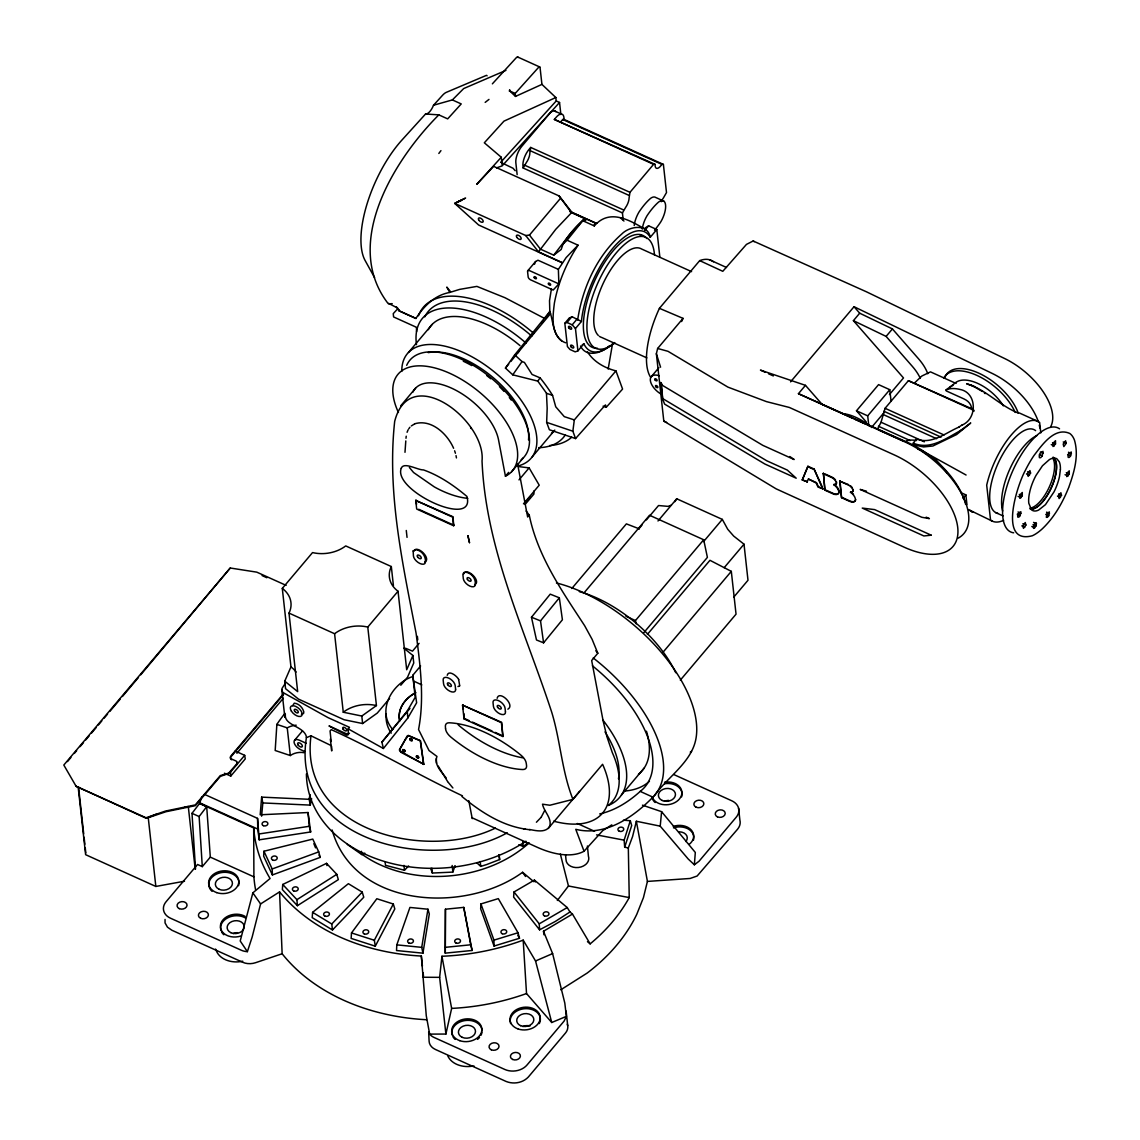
<?xml version="1.0" encoding="UTF-8"?>
<svg xmlns="http://www.w3.org/2000/svg" width="1140" height="1140" viewBox="0 0 1140 1140"><rect width="100%" height="100%" fill="white"/><g stroke="black" fill="none" stroke-linecap="round" stroke-linejoin="round"><path stroke-width="1.5" d="M533.919 490.984L533.919 494.033L525.17 504.393M261.644 797.131L262.827 802.945L310.322 805.111L309.125 799.297L261.644 797.131L260.191 814.786L308.042 812.535L310.664 831.958L259.222 839.824L257.555 818.377L204.431 794.338M445.27 953.14L445.441 909.207L463.752 907.383L472.103 950.461L445.27 953.14L445.441 909.207M465.605 198.004L454.689 203.39L525.697 235.51L529.459 235.082L540.46 249.147L553.712 255.146L561.165 249.489L563.06 244.017L567.107 240.241L578.051 245.186L566.138 257.583L558.372 269.368L558.871 283.903L553.157 290.059L530.755 279.913A2.85 1.482 40.2 0 1 528.162 276.963L527.564 271.534A2.864 1.482 40.2 0 1 529.73 270.721L558.871 283.903M877.415 429.281L881.063 422.242L885.082 408.305L908.395 380.689L973.247 409.388L973.988 411.212M587.471 351.833C593.698 361.865 604.713 368.049 615.942 370.87L622.582 389.068L606.295 407.222L605.454 404.914L575.558 438.572L549.366 429.737L546.659 422.384L547.172 408.305L546.473 393.3L545.419 391.69L537.795 381.116L512.758 374.832L505.447 368.106L514.525 355.124L549.908 311.419C553.427 321.95 553.028 338.466 565.639 342.798M261.602 816.183L262.827 802.945M396.805 944.861L396.521 950.532L422.926 953.168L429.31 913.995L427.942 909.221L409.93 907.44L396.805 944.861L421.729 947.354L422.926 953.168M263.939 851.238L263.668 856.169L272.389 874.936L320.226 857.38L318.73 851.879L312.773 839.083L263.939 851.238L272.189 868.965L272.389 874.936M480.938 903.935L480.667 908.865L494.048 946.058L519.498 938.263L518.002 932.762L498.308 898.619L480.938 903.935L493.962 940.144L494.048 946.058M284.986 713.341A186.903 140.191 -6.3 0 0 276.863 724.399L275.182 750.505L290.329 755.549A14.364 10.773 -6.3 0 1 303.953 752.671M642.461 805.154L661.599 811.68L660.217 826.158L688.232 859.033L694.36 864.79L699.062 861.213L736.212 817.223A16.003 11.998 -6.3 0 0 731.738 800.765L673.854 774.573M351.505 932.933L351.134 938.419L375.288 946.172L394.81 908.951L393.314 904.02L376.827 898.733L351.505 932.933L374.333 940.258L375.288 946.172M404.985 452.309L405.797 440.938M282.734 884.469L282.364 889.571L297.383 905.687L338.338 879.638L336.785 874.337L326.539 863.351L282.734 884.469L296.913 899.674L297.383 905.687M569.986 911.986L567.221 907.554L534.404 880.094L513.997 891.979L513.627 897.08L539.576 929.827L555.322 921.448L569.986 911.986L572.465 914.066L590.149 943.877A195.496 146.633 -6.3 0 0 629.237 897.579L628.325 847.904L632.572 836.56L636.362 821.256L660.217 826.158M312.602 912.328L312.203 917.629L332.481 929.984L363.774 897.237L362.221 892.121L348.384 883.7L312.602 912.328L331.754 923.998L332.481 929.984M569.259 318.43L571.909 316.678L581.428 321.452A65.422 26.819 -65.7 0 1 611.724 249.589A65.422 26.819 -65.7 0 1 650.256 237.277L656.811 229.525L648.617 225.82L644.912 228.086M405.982 438.273L406.239 436.193M1025.886 525.07L1025.245 522.548L1022.837 525.811L1023.478 528.347L1025.886 525.07L1022.894 523.716M1030.574 473.1L1029.933 470.564L1027.539 473.841L1028.18 476.363L1030.574 473.1L1027.596 471.746M1061.525 495.287L1060.884 492.751L1058.49 496.028L1059.131 498.551L1061.525 495.287L1058.547 493.934M1066.228 443.303L1065.586 440.781L1063.193 444.059L1063.834 446.581L1066.228 443.303L1063.235 441.95M694.36 864.79L695.315 852.464L661.599 811.68M201.88 796.718L199.585 803.444L206.696 806.664L210.316 857.123L202.293 866.628L197.548 864.49L166.07 901.754A16.003 11.998 -6.3 0 0 170.544 918.227L241.295 950.233A14.25 10.688 -6.3 0 0 247.38 951.644L252.168 937.023L260.59 903.935L279.557 891.893C313.899 933.674 368.548 953.254 421.33 956.047L426.274 1015.797L429.666 1034.108L445.897 1034.051L439.627 977.351L441.95 956.26C469.666 955.149 497.168 949.777 523.189 940.13L535.543 960.977L551.746 1022.509L566.38 1016.367L564.813 1003.129L552.615 953.596L543.495 931.252L572.465 914.066M507.272 832.756C434.482 873.796 289.731 842.802 306.404 737.651L310.992 735.799C298.367 831.16 426.531 861.669 495.387 828.096M399.314 749.921L400.867 752.272L423.767 764.256L420.461 740.644L408.234 735.371L404.586 740.943M575.558 438.572L572.864 431.205L574.318 419.919L615.942 370.87M577.652 319.941C582.483 287.793 596.947 255.787 621.671 234.113C629.423 226.09 647.677 223.24 650.256 237.277M612.679 342.912L608.161 369.061M536.399 822.239L541.101 817.366M962.018 425.106C977.664 418.665 977.023 392.573 960.108 389.467A37.036 19.223 40.2 0 0 946.072 389.909L946.172 390.878L964.013 398.943A17.143 12.854 -6.3 0 1 971.323 406.78L972.106 409.645M421.729 947.354L427.942 909.221M549.423 826.97C552.757 818.677 543.98 811.865 542.497 804.185L549.865 805.239L572.95 799.382C561.778 771.41 560.51 740.843 551.703 712.172C524.728 629.693 485.683 549.138 482.035 460.916C486.082 420.674 409.83 361.679 394.682 421.387C386.873 492.836 402.634 563.559 416.1 633.27C420.133 664.962 424.664 697.837 418.551 729.529L429.053 750.576L436.948 756.433C433.713 764.826 441.807 772.079 446.324 778.207M292.652 705.66L294.305 703.166C298.894 703.537 302.698 707.57 303.81 711.887L303.525 713.555L301.402 714.253M286.14 585.376L256.785 572.152L230.252 568.005L140.747 674.78M551.447 288.691L549.523 300.689L549.808 311.647L548.426 313.671M445.897 1034.051L451.639 1008.401L441.95 956.26M566.38 1016.367L564.129 1021.055L526.979 1065.045A16.003 11.998 -6.3 0 1 504.863 1069.477L434.112 1037.471A14.25 10.688 -6.3 0 1 429.666 1034.108M1022.281 495.786L1022.281 492.494L1019.801 495.002L1019.801 498.294L1022.281 495.786L1019.303 494.432M1036.046 525.896L1036.046 522.619L1033.567 525.127L1033.567 528.404L1036.046 525.896L1033.054 524.557M1055.512 444.001L1055.512 440.71L1053.032 443.218L1053.018 446.51L1055.512 444.001L1052.519 442.648M1069.263 474.112L1069.263 470.834L1066.784 473.342L1066.784 476.62L1069.263 474.112L1066.285 472.772M657.638 348.469L668.011 351.32L727.918 387.116L766.465 401.622L789.379 407.464L894.216 454.889A70.281 36.48 40.2 0 1 957.728 527.521A70.281 36.48 40.2 0 1 904.419 547.3L776.098 488.832L663.808 421.088L656.369 353.742L657.638 348.469L683.045 318.373L659.419 308.327L699.703 260.618A66.861 27.403 -65.7 0 1 713.498 261.772M636.362 821.256L647.42 881.405L643.445 897.607L636.804 914.252A197.135 147.872 -6.3 0 1 587.129 973.09L560.766 989.805M402.976 749.45C402.477 751.93 407.023 751.645 404.244 749.621M199.571 803.401L253.693 827.897A192.874 144.68 -6.3 0 0 270.08 878.498L252.852 892.848L240.212 940.985L247.38 951.644M623.423 820.187L630.306 820.729L624.136 840.152L624.677 847.219L628.325 847.904M396.421 306.845L399.214 310.921L415.886 318.459C423.695 306.575 434.255 295.246 449.773 292.439L459.662 289.389L476.891 286.397L504.992 297.725L545.362 318.844M459.705 685.781L458.665 679.469M534.518 264.195L535.572 261.53L537.952 260.219L558.372 269.368M430.692 868.466L432.374 873.04L451.169 872.185L452.879 872L455.059 865.688L455.188 866.813M407.08 432.288L408.077 429.837M623.209 219.963L622.426 212.923L523.189 168.022L526.309 162.621A8.792 3.605 -65.7 0 0 529.872 152.846L530.713 147.43L629.964 192.332L653.591 164.345L655.016 164.345L655.286 166.768A8.792 3.605 -65.7 0 0 659.946 166.796L661.97 164.402L663.394 164.402L666.501 192.575L663.38 197.975A8.792 3.605 -65.7 0 0 661.271 201.709M622.426 212.923L625.561 207.523A8.792 3.605 -65.7 0 0 629.123 197.747L629.964 192.332M1020.2 515.551L1020.841 511.718L1018.448 513.285L1017.635 515.522L1017.806 517.118L1018.875 517.118L1020.2 515.551L1017.222 514.197M1042.245 455.843L1043 451.34L1040.179 453.193L1039.224 455.815L1039.423 457.682L1040.678 457.696L1042.245 455.843L1039.395 454.547M1048.729 515.736L1049.37 511.917L1046.976 513.485L1046.335 517.303L1047.403 517.318L1048.729 515.736L1045.751 514.382M1070.617 455.829L1071.258 452.01L1068.864 453.578L1068.052 455.815L1068.223 457.397L1069.292 457.411L1070.617 455.829L1067.639 454.475M1068.707 487.507C1074.051 472.616 1079.081 455.972 1074.493 440.24A57.143 23.413 -65.7 0 0 1069.748 433.457C1054.528 426.588 1041.818 445.298 1033.923 455.587A57.157 23.427 -65.7 0 0 1025.188 470.692C1017.194 485.141 997.799 544.949 1032.37 535.743A57.143 23.413 -65.7 0 0 1042.045 529.045C1054.058 517.76 1062.38 503.096 1068.522 487.934M418.537 315.737L418.708 315.253A98.71 51.229 40.2 0 1 533.648 333.308L533.463 333.564M624.677 847.219L631.688 825.517L630.306 820.729M399.67 749.593L403.874 742.24M802.204 479.926L807.319 481.721L802.204 479.926L807.947 466.26L814.074 469.024L822.467 487.35M802.531 479.541L807.947 466.26M807.006 482.092L808.431 479.014L816.497 482.662L818.363 486.709L823.165 488.889L818.035 487.079L816.183 483.032L808.431 479.014M285.356 714.466C283.974 725.353 302.912 726.009 306.218 736.027L306.404 737.651M389.595 698.492L377.269 713.084L362.62 723.544L344.095 719.739L298.509 699.119L285.57 688.688L284.743 681.178L290.957 666.9L282.293 588.397L312.545 552.572A31.906 23.94 -6.3 0 0 345.719 545.918L391.319 566.552A31.906 23.94 -6.3 0 0 398.031 591.247L406.695 669.75L412.908 655.486L403.859 648.176M544.749 810.369L541.144 817.309M545.989 317.49L547.741 314.697M509.338 91.171L509.68 89.775L509.78 91.001L515.508 96.415L541.928 84.389L555.836 97.527L556.22 100.975L500.645 162.379M374.333 940.258L393.314 904.02M75.953 786.016L63.812 765.054L230.252 568.005M412.766 675.308L416.627 702.782L407.792 718.029L383.411 748.495L381.914 742.14L407.251 711.032L415.202 697.324L412.766 675.308L420.603 665.974M399.584 749.479L407.123 736.112A2.422 1.254 40.2 0 1 408.747 735.913L420.29 740.857L423.596 764.456M578.051 245.186C566.566 262.727 558.215 282.421 554.396 303.083C552.843 315.595 550.563 332.054 561.664 340.96M560.353 854.074L568.461 885.994L557.332 900.472M488.974 99.408L485.17 102.386M674.894 501.657L676.732 498.779L722.318 519.398L727.733 529.274L733.661 536.057L744.007 544.193L747.997 580.26L733.661 597.232M285.342 683.345L282.406 687.791A5.714 4.289 -6.3 0 0 283.832 692.992L328.092 717.659L349.495 727.334L348.199 728.859L348.284 734.63L346.888 735.215L329.004 725.923L345.178 733.234A6.284 3.263 40.2 0 0 349.467 733.219M663.067 398.815L766.821 460.817L787.341 470.093L796.205 478.202L764.869 464.023L664.649 404.13L662.696 399.37L661.428 383.909M408.776 428.797L409.901 427.258M567.107 240.241L583.224 220.12L585.76 220.362L584.606 218.566L571.354 212.567L559.099 195.952L493.663 166.355L476.762 184.295L501.272 157.249L484.329 142.799L503.966 121.139L555.836 97.527M512.758 374.832L522.034 361.579L524.414 362.42L532.067 374.462L540.075 377.853A105.764 54.891 40.2 0 1 552.558 395.352L555.736 406.795L564.286 416.642L574.318 419.919M537.795 381.116L540.075 377.853M440.952 150.637L438.829 153.458M562.391 262.67L538.493 251.855L555.736 229.34L571.895 212.296L595.793 223.112C594.51 223.426 593.926 224.68 594.311 225.934C608.674 209.276 627.143 218.766 643.003 227.957M459.62 685.895L457.981 686.551M961.69 429.851L960.365 430.664L970.739 422.969L956.602 434.554L932.919 445.997L923.6 446.937L913.453 444.757L913.268 443.161L916.375 438.943C931.736 444.999 945.716 432.687 959.182 427.001M468.797 800.693L472.074 817.793L537.04 847.191A76.879 39.9 40.2 0 0 584.051 851.238L575.757 829.307C605.967 836.817 634.495 816.497 654.346 795.663C667.128 777.694 690.213 763.087 695.457 741.014A125.927 65.35 40.2 0 0 556.434 582.953M195.524 869.079L192.005 813.333L199.585 803.444M202.293 866.628L199.13 816.553L206.696 806.664M553.712 255.146L568.988 235.339L584.606 218.566M549.394 827.013C544.763 832.998 535.757 830.618 529.416 829.464M541.457 323.66L543.409 321.252M505.447 368.106L508.682 364.116M510.834 361.466L515.138 356.15M517.303 353.486L519.455 350.835M531.468 617.239L550.235 594.154L559.341 597.802L562.405 619.775L543.581 642.832L536.484 639.982L531.468 617.239L540.517 620.858L543.581 642.832M540.517 620.858L559.341 597.802M409.972 708.382L381.914 742.14M514.525 355.124L515.508 355.538L550.52 313.671M529.459 235.082L560.339 198.503M400.724 405.826L415.63 388.099M530.713 147.43L528.974 149.483A12.569 5.159 -65.7 0 0 522.947 165.956L523.189 168.022M653.591 164.345L554.339 119.444L556.078 117.391A12.569 5.159 -65.7 0 1 563.915 117.434L564.143 119.501L663.394 164.402M560.695 121.895L562.718 119.501L564.143 119.501M408.491 352.445L432.131 324.458M67.474 761.577L70.908 757.502M74.342 753.44L76.636 750.719M80.071 746.657L83.505 742.582M85.785 739.874L89.219 735.799M91.514 733.091L96.102 727.662M98.382 724.955L101.816 720.893M104.111 718.172L107.545 714.11M109.839 711.389L120.142 699.191M122.436 696.483L138.467 677.488M527.663 270.892L535.586 261.516M614.375 342.556A65.422 26.819 -65.7 0 1 583.894 343.81L577.923 350.863L575.187 351.847L570 349.495L567.421 346.574L564.841 323.261L569.288 318.003M415.744 500.446L453.05 516.776L453.663 525.754L416.684 509.039L415.744 500.446L452.708 517.175L453.663 525.754M564.841 323.261L567.007 322.478L571.909 316.678M644.699 230.451L648.617 225.82M567.007 322.478L572.209 324.829L577.111 319.029M577.923 350.863L575.458 328.519L581.428 321.452M283.561 693.676L230.85 756.091A2.864 2.138 -6.3 0 0 231.648 759.04L235.923 760.964A2.864 2.138 -6.3 0 1 236.721 763.914L228.713 773.105L220.291 775.599L195.296 804.911L165.485 811.053L146.02 817.765L76.665 786.6M283.532 694.559L230.936 756.846A2.864 2.138 -6.3 0 0 231.734 759.796M236.892 753.255L283.333 698.25M235.182 751.032L244.687 755.335L229.582 773.219L220.376 776.354L195.368 805.667L165.927 811.737L147.359 817.993L145.421 817.922L76.067 786.215M224.423 773.219L230.75 776.084L245.257 758.898L244.687 755.335M282.293 588.397A31.906 23.94 -6.3 0 1 289.004 613.106L334.59 633.726A31.906 23.94 -6.3 0 1 367.778 627.071L398.031 591.247M412.979 392.046A52.568 27.289 40.2 0 1 457.753 391.291A52.568 27.289 40.2 0 1 498.565 439.997L505.433 476.192L508.654 472.373M511.575 471.746L523.403 457.753M532.295 456.741L554.795 430.094M294.59 740.245L302.485 730.897M518.999 479.883L529.117 467.885L539.22 485.184L523.474 503.837M419.093 643.345L412.509 651.139L405.427 648.218M526.11 511.034L529.245 515.095L527.649 516.976L517.574 463.909M651.353 376.613L658.877 367.707M400.796 685.226L407.522 677.26L413.749 662.995L412.908 655.486M462.512 705.104L501.686 722.332L502.911 736.526L464.051 718.941L462.512 705.104L501.386 722.689L502.911 736.526M571.796 588.511L626.373 523.873L639.312 528.86M464.051 718.941L463.895 713.668M583.609 593.37L649.558 515.266L703.693 539.761L707.399 557.375L643.73 632.786M638.685 529.045L641.991 525.127M646.394 519.897L658.535 505.533L668.068 506.374L671.389 505.148M657.994 520.98L676.732 498.779M790.562 381.872L854.031 306.717L992.199 373.421A55.019 28.557 40.2 0 1 1038.455 422.156M889.457 394.554L903.493 377.939L853.404 320.654L859.702 313.201L892.421 328.933L918.698 358.986A35.155 18.254 40.2 0 1 927.76 373.721M958.07 538.222A70.281 36.48 40.2 0 0 961.048 492.751A70.281 36.48 40.2 0 0 905.103 442.007L798.428 393.685L805.467 385.349L822.097 404.358L852.036 417.91M529.245 515.095L529.345 515.536C537.795 556.577 562.22 591.289 584.663 625.732L592.13 639.369L597.816 653.249L591.674 660.516L603.202 721.25L606.936 736.711L612.351 752.714A98.011 50.873 40.2 0 1 608.888 804.954M636.149 623.765L635.465 620.559L703.693 539.761M703.58 541.6L722.318 519.398M853.404 320.654L886.108 336.4L892.421 328.933M647.42 634.353L709.949 560.296L731.31 571.354L736.041 614.161L680.324 680.153M866.3 422L856.482 410.785L878.569 384.622L889.784 389.695L891.01 400.796M724.157 567.706L744.007 544.193M822.838 489.26L814.074 469.024M663.095 652.151L731.31 571.354M868.751 425.363L867.697 415.858L889.784 389.695M824.918 490.186L823.394 473.243L824.918 490.186L832.884 493.791A7.795 4.047 40.2 0 0 838.798 492.395A7.795 4.047 40.2 0 0 833.839 484.742L834.152 484.372A5.173 2.679 40.2 0 0 836.489 481.835M871.473 427.514L883.628 413.122M853.119 489.359A5.173 2.679 40.2 0 1 850.782 491.896L850.469 492.266A7.795 4.047 40.2 0 1 855.428 499.918A7.795 4.047 40.2 0 1 849.514 501.315L841.548 497.71L839.71 481.151L848.573 484.643M572.95 799.382L602.59 764.285A98.011 50.873 40.2 0 1 553.684 821.185M841.548 497.71L840.023 480.767M621.442 794.993L644.129 768.118M962.958 498.322L965.865 494.874L961.091 492.708M548.255 828.438L577.681 793.611A66.448 34.485 40.2 0 0 579.49 791.388M515.508 96.415L515.18 93.437L538.394 67.588A2.85 1.168 -65.7 0 1 540.047 67.474L541.928 84.389M399.214 310.921L399.128 309.795L397.319 309.239L393.243 313.642L393.599 316.948L416.485 327.308A98.71 51.229 40.2 0 0 416.599 331.683M502.783 165.186L559.541 102.472L556.22 100.975M584.051 851.238L602.718 830.633L611.795 824.847M487.065 75.81A3.135 1.282 -65.7 0 0 486.153 75.482L446.339 92.34A14.507 5.942 -65.7 0 0 442.505 95.318L433.514 105.236A9.961 4.075 -65.7 0 1 425.562 114L401.964 140.02A79.358 32.533 -65.7 0 0 365.099 260.476L374.561 277.59M433.514 105.236L452.38 99.921L461.23 103.925L447.678 118.874L438.829 114.869C394.825 158.859 342.214 242.834 387.572 302.841L397.746 308.128M452.38 99.921L463.681 88.564L505.932 70.381M524.628 503.31L530.114 497.382M331.754 923.998L362.221 892.121M946.072 389.909L955.933 382.47A33.473 17.371 40.2 0 1 1003.328 405.826M385.149 862.04L385.505 865.303L404.486 870.262L408.619 865.973M914.408 383.054L921.89 376.001L930.482 371.868L956.047 383.439L955.933 382.47M411.326 425.933L414.689 423.852M608.846 346.104C601.478 353.457 585.974 357.704 580.531 346.004M652.935 797.159L640.21 791.402C628.653 801.805 615.03 810.526 599.697 813.931M518.8 844.754L523.231 846.45L528.219 842.688M334.59 633.726L343.268 712.229L361.793 716.034L376.442 705.575L367.778 627.071M533.776 881.676L522.59 872.299C465.376 914.024 354.141 908.509 332.111 829.991M582.212 344.907L583.894 343.81M296.913 899.674L336.785 874.337M567.221 907.554L539.249 923.827L539.576 929.827M950.048 387.13L953.04 385.291M960.35 430.678C946.143 438.344 930.169 450.357 913.268 443.161M690.284 752.087L691.567 751.303M492.366 83.847L516.363 57.627A2.85 1.168 -65.7 0 1 518.03 57.513M1050.766 426.559A55.019 28.557 40.2 0 0 1004.739 358.573L866.571 291.854L753.141 240.996L746.458 244.402L722.789 271.306L699.703 260.618M412.723 676.562C391.918 683.401 376.286 710.918 392.773 729.486M562.163 262.798L478.643 225.008L454.689 203.39L464.849 198.431M569.872 211.613L595.793 223.112M347.272 844.384L361.836 854.587L364.772 853.148M456.969 202.436L461.515 200.284L458.109 201.78M496.513 167.893L502.213 165.856L501.272 157.249M552.615 953.596L535.543 960.977M392.217 303.653L388.384 303.824M156.223 814.231L148.228 817.494L155.838 886.45L184.495 881.22M499.12 854.658L499.662 859.546L486.652 864.562L480.738 866.414L476.834 862.795M272.189 868.965L318.73 851.879M426.488 1019.73A197.135 147.872 -6.3 0 1 282.136 953.752L255.574 962.702A14.264 10.702 -6.3 0 1 242.62 962.245L171.869 930.24L167.452 927.148L165.058 922.93L165.043 919.424M518.002 932.762L493.962 940.144M414.932 423.724C431.632 418.879 447.436 434.098 453.606 448.276M331.241 745.617L310.992 735.799M507.884 709.166C515.522 705.047 499.192 689.615 497.14 698.279M595.565 223.24L597.032 222.927M184.865 807.191L188.299 806.564L195.196 869.093M259.236 833.939L309.296 826.286L310.664 831.958M472.103 950.461L470.734 944.789L445.384 947.326M474.611 584.678C481.949 581.514 466.63 566.495 463.709 573.862M474.026 1066.028L470.464 1066.399A22.258 16.701 -6.3 0 1 447.735 1055.754M424.678 562.12C431.974 558.899 416.812 543.994 413.849 551.29M647.42 881.419L690.113 878.47L697.124 876.019L737.537 829.25A16.003 11.998 -6.3 0 0 739.889 820.102L738.549 808.075M439.627 977.351L422.626 977.251M438.829 114.869L425.562 114M554.339 119.444L655.016 164.345M518.572 466.588L529.117 467.885M525.312 829.094C501.401 825.531 480.31 811.637 461.999 796.547M523.517 828.837L529.972 829.82M596.576 834.893L624.136 840.152M568.461 885.994L629.237 897.579M866.514 491.226L860.187 489.416L921.79 517.275L929.385 518.629L926.165 517.161M603.074 406.154L606.295 407.222M276.863 724.399L287.237 727.861A17.67 13.253 -6.3 0 1 296.201 725.183M546.473 393.3L552.558 395.352M546.659 422.384L572.864 431.205M805.467 385.349L760.437 370.101L765.268 372.281M1018.39 413.079C1001.219 406.367 988.223 392.103 971.138 385.206M798.428 393.685L908.167 442.634A64.567 33.516 40.2 0 1 965.609 504.293M971.123 385.192L966.635 383.753L975.085 386.902M921.305 450.272L966.079 475.024M918.241 449.117L919.766 449.687L918.256 449.16M971.551 385.363L972.648 385.833M414.718 317.732L415.687 318.188M920.963 450.272L936.382 460.247L947.497 473.285M517.674 57L539.69 66.961M554.125 110.779L561.236 114M509.78 91.001L515.18 93.437M562.718 119.501L661.97 164.402M663.808 201.124L655.728 197.477A16.003 6.555 -65.7 0 0 650.598 198.332A45.443 18.625 -65.7 0 0 638.899 212.197A16.003 6.555 -65.7 0 0 634.211 225.506M529.615 150.423L628.867 195.325M524.272 165.029L623.523 209.931M709.351 259.721L726.494 267.472M1019.189 412.908L1038.184 421.501M583.366 220.989L594.311 225.934M691.595 271.634L641.62 249.019A48.564 19.907 -65.7 0 0 604.67 280.312A48.564 19.907 -65.7 0 0 598.258 335.374M1068.451 452.238L1071.443 453.592M1051.28 444.586L1054.272 445.94M908.395 380.689L973.717 410.243M1040.364 451.91L1043.214 453.207M1065.045 474.696L1068.023 476.05M885.082 408.305L944.034 434.981M1026.527 473.898L1029.505 475.252M883.899 411.269L941.056 437.119M883.785 414.803L936.624 438.715M1057.478 496.085L1060.471 497.439M856.482 410.785L867.697 415.858M881.063 422.242L924.355 441.821M768.488 373.749L773.319 375.929M878.427 426.246L910.076 440.567M855.185 419.335L864.633 423.61M867.797 425.035L872.513 427.172M878.983 429.994L902.609 440.667M1018.063 496.37L1021.041 497.724M1046.563 512.145L1049.541 513.499M1018.034 511.96L1021.027 513.314M1033.567 522.391L1036.559 523.745M1031.814 526.481L1034.806 527.834M995.633 512.558L1003.058 515.921M1021.825 525.882L1024.817 527.221M646.865 357.889L601.721 337.469A48.564 19.907 -65.7 0 1 599.312 336.272M992.085 521.037L968.444 509.551M824.819 473.898L831.944 477.118A5.173 2.679 40.2 0 1 835.549 480.04M807.633 466.63L813.76 469.409M823.08 473.627L831.63 477.489A5.173 2.679 40.2 0 1 836.176 482.206A5.173 2.679 40.2 0 1 833.839 484.742M839.71 481.151L848.26 485.013A5.173 2.679 40.2 0 1 852.806 489.73A5.173 2.679 40.2 0 1 850.469 492.266M825.232 489.815L833.198 493.421A7.795 4.047 40.2 0 0 839.111 492.01A7.795 4.047 40.2 0 0 834.152 484.372M841.861 497.339L849.827 500.945A7.795 4.047 40.2 0 0 855.741 499.534M399.257 310.878L416.029 318.459M418.694 509.281L454.062 525.284M625.917 616.241L635.465 620.559M262.086 575.572L266.86 577.738M464.436 718.485L469.295 720.68M472.53 722.147L491.967 730.94M495.202 732.407L503.31 736.069M577.324 823.493L594.567 831.288M306.233 743.28L299.478 740.216A7.139 3.705 40.2 0 0 294.063 742.226A7.139 3.705 40.2 0 0 300.518 749.607L304.565 751.445M199.984 802.931L257.768 829.065L259.222 839.824M192.005 813.333L199.13 816.553M210.316 857.123L253.907 876.845A198.032 148.542 -6.3 0 0 255.574 889.713M155.838 886.45L85.628 854.687L78.204 787.498M501.529 162.721L513.043 168.25L515.195 170.729M663.808 421.088L666.672 422.413M972.734 385.861L982.366 391.476M414.262 681.35L421.814 684.898M462.441 795.82C418.18 774.929 375.701 749.735 331.298 729.643L330.059 730.94L331.184 741.485M417.881 756.019C413.991 755.065 420.161 760.01 418.366 756.447M401.266 751.802L423.767 764.256M348.199 728.859L383.382 748.481M753.141 240.996L754.21 241.637M789.821 456.527L794.138 459.534L762.817 445.355L662.596 385.463L660.815 382.427L662.696 399.37M284.743 681.178L297.668 691.61L289.004 613.106M984.376 392.986L985.145 393.614M587.471 941.654L590.149 943.877M400.71 751.431L399.969 750.605M620.445 217.854L623.965 221.06M515.508 355.538L522.034 361.579M450.471 291.612L446.823 287.095L449.773 292.439M572.209 324.829L575.458 328.519M886.108 336.4L912.399 366.439A35.155 18.254 40.2 0 1 920.279 378.28M854.031 306.717L859.702 313.201M523.189 940.13L526.523 993.539L551.746 1022.509M448.234 782.354L452.894 787.954M75.611 785.66L76.409 786.572M595.821 650.755L597.816 653.249M513.997 891.979L539.249 923.827M559.099 195.952L571.895 212.296M525.697 235.51L538.493 251.855M260.59 903.935L252.852 892.848M409.36 467.471L413.592 472.53L434.311 486.894A72.989 37.877 40.2 0 0 467.742 498.337M522.59 872.299L525.568 876.503M447.764 781.784L438.173 766.037M470.578 427.6L471.162 428.54M458.651 679.454C457.111 676.077 448.59 669.508 447.208 675.308M517.745 935.227L519.498 938.263M319.015 855.043L320.226 857.38M534.404 880.094L535.344 881.933M215.531 949.078L216.671 951.587A22.258 16.701 -6.3 0 0 242.749 961.191M313.856 843.671L315.566 847.847M454.632 450.784L455.43 453.25M656.369 353.742L660.573 367.194M472.017 817.722L472.288 818.634M456.029 455.63L456.442 457.924M463.752 907.383L470.734 944.789M326.539 863.351L326.952 865.616M498.807 854.815L499.662 859.546M309.296 826.286L308.042 812.535M543.495 931.252L543.951 934.772M462.811 704.748L463.382 709.18M1001.761 506.459L1001.889 507.443M290.329 755.549L287.237 727.861M416.086 500.047L416.57 504.322M330.344 739.048L331.697 750.932L331.597 746.386M281.78 689.686L284.843 717.374M1040.792 432.915L1039.637 422.427A54.863 22.486 -65.7 0 0 1011.109 435.181A54.863 22.486 -65.7 0 0 986.698 485.141L990.546 520.039A54.863 22.486 -65.7 0 0 1003.599 520.296M965.865 494.874L966.948 504.649M656.811 229.525L659.789 256.543M559.541 102.472L560.88 114.541M517.147 174.634L515.836 162.735A12.569 5.159 -65.7 0 1 521.849 146.262L549.965 113.06A12.569 5.159 -65.7 0 1 555.921 111.677M566.11 1011.038L567.72 1025.687M522.69 841.577L523.231 846.45M480.197 861.541L480.738 866.414M452.167 865.488L452.879 872M406.282 530.471L407.037 537.368M417.382 636.334L417.767 639.811M431.832 868.153L432.374 873.04M391.319 566.552L393.428 585.732M403.945 865.374L404.486 870.262M361.793 716.034L362.62 723.544M361.466 851.323L361.836 854.587M78.517 786.799L83.705 833.768M84.089 837.245L84.859 844.213M85.243 847.69L85.814 852.905M421.33 956.047L422.413 966.107M423.125 972.819L423.496 976.182M587.399 845.994L588.425 856.254A11.428 8.579 -6.3 0 1 586.074 864.149L585.533 864.633A11.428 8.579 -6.3 0 1 573.192 867.169A11.428 8.579 -6.3 0 1 566.01 859.688L565.511 854.687M445.555 728.802L445.384 726.522A10.26 5.33 40.2 0 1 449.359 722.789A94.192 48.892 40.2 0 1 520.966 755.179A10.26 5.33 40.2 0 1 526.224 763.102L526.552 765.439A10.274 5.33 40.2 0 1 522.605 769.529A94.192 48.892 40.2 0 1 450.87 737.081A10.288 5.344 40.2 0 1 445.555 728.802M407.251 711.032L407.792 718.029M230.508 772.122L230.75 776.084M436.307 758.713L436.534 763.33M428.683 1031.914L429.096 1041.205A14.264 10.702 -6.3 0 0 435.452 1049.484L506.189 1081.49C513.641 1084.454 522.704 1082.957 528.305 1077.058L565.454 1033.068A14.264 10.688 -6.3 0 0 567.307 1024.176M279.557 891.893L282.136 953.752M257.768 829.065L257.555 818.377M253.907 876.845L253.693 827.897M639.668 234.598A60.862 24.938 -65.7 0 1 642.219 236.165M614.888 342.926A60.862 24.938 -65.7 0 1 587.029 322.976A60.862 24.938 -65.7 0 1 620.773 247.964A60.862 24.938 -65.7 0 1 654.474 254.918M943.678 378.209A45.7 23.712 40.2 0 1 978.134 375.972A45.7 23.712 40.2 0 1 1015.213 412.452M944.875 377.525A45.7 23.712 40.2 0 1 980.286 373.863A45.7 23.712 40.2 0 1 1018.219 413.022M843.472 413.649A39.544 20.52 40.2 0 1 869.421 425.605M1039.295 425.135A55.019 28.557 40.2 0 1 1039.865 428.013M650.456 377.041A66.861 27.403 -65.7 0 1 659.419 308.327M681.592 321.551A66.861 27.403 -65.7 0 1 683.045 318.373M661.328 394.269A14.293 7.41 40.2 0 1 650.356 380.503A14.293 7.41 40.2 0 1 659.276 375.73M850.554 485.868A5.173 2.679 40.2 0 1 852.178 487.564M850.782 491.896A7.795 4.047 40.2 0 1 853.475 494.318M522.79 757.801A94.192 48.892 40.2 0 1 459.947 726.337A10.288 5.344 40.2 0 1 458.152 724.67M398.43 412.481A74.855 38.846 40.2 0 1 420.118 365.84A74.855 38.846 40.2 0 1 500.246 413.549A74.855 38.846 40.2 0 1 505.433 476.192M406.695 365.327A74.855 38.846 40.2 0 1 490.841 377.782A74.855 38.846 40.2 0 1 521.18 459.762M463.325 361.252A71.136 36.922 40.2 0 1 471.718 365.57M486.809 375.616A71.136 36.922 40.2 0 1 490.742 378.765M499.434 386.631A71.136 36.922 40.2 0 1 504.022 391.405M509.309 397.575A71.136 36.922 40.2 0 1 511.261 400.083M597.488 348.27A61.432 25.18 -65.7 0 1 594.41 281.295A61.432 25.18 -65.7 0 1 646.836 238.531M428.255 352.631A71.136 36.922 40.2 0 1 494.746 378.964A71.136 36.922 40.2 0 1 528.518 439.912M401.793 371.384A80.997 42.038 40.2 0 1 494.447 372.025A80.997 42.038 40.2 0 1 517.817 466.032M563.06 244.017A65.45 26.819 -65.7 0 1 583.238 220.12M553.855 431.219A80.997 42.038 40.2 0 1 551.432 433.371M428.355 329.688A80.997 42.038 40.2 0 1 519.982 345.605M654.517 230.18A45.443 18.625 -65.7 0 0 660.858 221.744A16.003 6.555 -65.7 0 0 665.575 204.986A16.003 6.555 -65.7 0 0 658.678 201.98A45.443 18.625 -65.7 0 0 646.964 215.845A16.003 6.555 -65.7 0 0 642.29 229.154M565.269 434.995A92.283 47.894 40.2 0 1 538.664 447.692M416.485 344.636A92.283 47.894 40.2 0 1 448.276 307.957A92.283 47.894 40.2 0 1 525.968 343.026M571.753 437.19A98.71 51.229 40.2 0 1 549.665 445.555M424.793 316.863A92.283 47.894 40.2 0 1 531.796 336.115M1002.673 511.034A45.7 18.725 -65.7 0 1 1009.969 468.74A45.7 18.725 -65.7 0 1 1036.958 435.551M997.985 513.428A45.7 18.725 -65.7 0 1 990.019 502.07L989.89 501.087A45.7 18.725 -65.7 0 1 1005.623 449.545A45.7 18.725 -65.7 0 1 1035.605 430.635M961.918 425.035A18.796 11.158 -25.3 0 1 959.096 426.901M906.428 440.867A35.026 18.169 40.2 0 1 916.546 440.539M233.201 933.546A8.564 6.427 -6.3 0 1 237.533 932.677M664.463 801.306A8.564 6.427 -6.3 0 1 668.795 800.437M522.804 1026.485A8.564 6.427 -6.3 0 1 530.043 1026M223.853 934.757A15.148 11.357 -6.3 0 1 221.716 932.121M221.046 930.653A15.148 11.357 -6.3 0 1 227.572 917.899A15.148 11.357 -6.3 0 1 245.299 917.871M212.054 891.337A15.148 11.357 -6.3 0 1 220.633 872.727A15.148 11.357 -6.3 0 1 238.559 885.68M681.62 796.86A15.148 11.357 -6.3 0 0 676.562 785.631L675.293 784.99A15.148 11.357 -6.3 0 0 664.72 783.722M655.115 802.517A15.148 11.357 -6.3 0 1 652.308 798.413M679.269 831.844A8.564 6.427 -6.3 0 1 685.867 841.519M693.419 840.28A15.148 11.357 -6.3 0 0 688.361 829.051L687.092 828.41A15.148 11.357 -6.3 0 0 673.469 827.882M510.649 1023.592A15.148 11.357 -6.3 0 1 526.224 1008.644A15.148 11.357 -6.3 0 1 539.32 1023.563M481.978 1032.113A15.148 11.357 -6.3 0 1 480.995 1035.263M479.527 1037.443A15.148 11.357 -6.3 0 1 477.518 1039.367M455.117 1039.395A15.148 11.357 -6.3 0 1 452.979 1036.759M452.324 1035.291A15.148 11.357 -6.3 0 1 464.735 1020.585A15.148 11.357 -6.3 0 1 482.035 1030.546M236.978 762.503A2.864 2.138 -6.3 0 1 236.835 764.612M526.523 993.539A198.032 148.542 -6.3 0 1 451.639 1008.401M240.782 936.04A15.148 11.357 -6.3 0 1 228.527 936.04L227.159 935.498A15.148 11.357 -6.3 0 1 223.383 919.41A15.148 11.357 -6.3 0 1 245.129 916.375M310.322 805.111A136.828 102.643 -6.3 0 1 311.633 798.584M309.125 799.297A137.541 103.17 -6.3 0 1 310.052 794.594M652.151 796.917A15.148 11.357 -6.3 0 0 674.88 802.603A15.148 11.357 -6.3 0 0 676.391 784.135L675.122 783.479A15.148 11.357 -6.3 0 0 664.563 782.211M689.144 844.412A15.148 11.357 -6.3 0 0 688.19 827.555L686.921 826.899A15.148 11.357 -6.3 0 0 673.298 826.372M1052.932 458.494A28.286 11.6 -65.7 0 1 1054.343 462.84L1054.429 463.51A28.286 11.6 -65.7 0 1 1047.076 491.426A28.286 11.6 -65.7 0 1 1029.961 508.155M1053.673 457.909A28.286 11.6 -65.7 0 1 1056.253 463.695L1056.338 464.365A28.286 11.6 -65.7 0 1 1047.974 494.048A28.286 11.6 -65.7 0 1 1030.061 508.939M1013.688 532.808A57.143 23.427 -65.7 0 1 1012.448 471.49A57.143 23.427 -65.7 0 1 1059.544 428.839M1053.103 457.126A28.571 11.714 -65.7 0 1 1052.006 486.296A28.571 11.714 -65.7 0 1 1030.831 509.309M529.174 842.859A114 85.514 -6.3 0 1 360.739 853.304M399.798 721.007A35.995 27.004 -6.3 0 1 415.901 692.564A36.053 27.047 -6.3 0 0 399.484 719.81M605.012 731.909A91.143 47.296 40.2 0 1 618.464 778.791M602.989 720.181A100.291 52.041 40.2 0 1 608.176 805.524M343.268 712.229A31.906 23.94 -6.3 0 1 376.442 705.575M290.957 666.9A31.906 23.94 -6.3 0 1 296.087 672.044M525.968 841.192A134.862 101.161 -6.3 0 1 383.71 861.256A134.862 101.161 -6.3 0 1 306.404 773.932M646.451 731.21A100.291 52.041 40.2 0 1 648.703 740.815L649.059 743.508A100.291 52.041 40.2 0 1 638.443 774.274M649.444 781.228A112.86 58.568 40.2 0 1 624.378 791.075M391.234 733.148A49.205 36.907 -6.3 0 1 386.218 713.911M592.401 665.817A112.86 58.568 40.2 0 1 640.21 791.388M593.228 657.965A125.699 65.237 40.2 0 1 654.346 795.663M579.277 591.603A95.19 49.405 40.2 0 1 675.749 672.714M401.28 468.226C392.217 490.457 476.05 529.601 466.93 496.442C454.276 485.782 439.555 475.58 423.496 469.922C417.796 470.165 403.731 461.458 401.28 468.226M1060.399 469.623L1059.487 476.549A28.571 11.714 -65.7 0 1 1054.058 491.81L1045.451 504.649L1038.626 510.065A28.571 11.714 -65.7 0 1 1031.472 509.737L1028.779 503.224A28.571 11.714 -65.7 0 1 1029.221 494.389L1030.004 490.699A28.571 11.714 -65.7 0 1 1035.975 475.48L1042.459 465.776L1049.341 459.634A28.571 11.714 -65.7 0 1 1056.908 458.85L1059.26 461.757A28.571 11.714 -65.7 0 1 1060.399 469.623M413.15 550.933L413.435 556.035A7.239 3.748 40.2 0 0 419.962 563.516A7.239 3.748 40.2 0 0 425.448 561.478C425.79 555.779 421.486 550.534 415.886 549.566L413.15 550.933M410.243 738.62C410.842 742.667 414.333 738.649 410.257 738.62M463.766 572.622L462.883 574.261L463.296 578.593A7.239 3.748 40.2 0 0 469.822 586.074A7.239 3.748 40.2 0 0 475.309 584.036C475.822 578.208 471.205 572.879 465.505 572.166L463.766 572.622M931.223 535.187L923.856 535.957L862.253 508.084L874.651 509.609L931.223 535.187M216.728 892.62L215.36 892.078A15.148 11.357 -6.3 0 1 216.529 872.527A15.148 11.357 -6.3 0 1 238.816 881.377A15.148 11.357 -6.3 0 1 216.728 892.62M972.776 512.231L969.998 510.506L972.776 512.231M469.495 542.668L467.927 535.743L469.495 542.668M505.462 711.845L505.049 708.097A7.239 3.748 40.2 0 0 498.508 700.616A7.239 3.748 40.2 0 0 493.022 702.653L493.435 706.401A7.239 3.748 40.2 0 0 499.976 713.882A7.239 3.748 40.2 0 0 505.462 711.845M455.601 689.287L455.188 685.525A7.239 3.748 40.2 0 0 448.647 678.058A7.239 3.748 40.2 0 0 443.161 680.096L443.574 683.843A7.239 3.748 40.2 0 0 450.115 691.325A7.239 3.748 40.2 0 0 455.601 689.287M655.685 386.574A1.425 0.741 40.2 0 0 657.751 387.5A1.425 0.741 40.2 0 0 656.569 385.634A1.425 0.741 40.2 0 0 655.685 386.574M654.944 379.805A1.425 0.741 40.2 0 0 656.996 380.746A1.425 0.741 40.2 0 0 655.814 378.865A1.425 0.741 40.2 0 0 654.944 379.805M417.568 556.89A2.422 1.254 40.2 0 0 421.073 558.472A2.422 1.254 40.2 0 0 419.064 555.28A2.422 1.254 40.2 0 0 417.568 556.89M467.443 579.448A2.422 1.254 40.2 0 0 470.934 581.029A2.422 1.254 40.2 0 0 468.925 577.837A2.422 1.254 40.2 0 0 467.443 579.448M447.721 684.698A2.422 1.254 40.2 0 0 451.212 686.28A2.422 1.254 40.2 0 0 449.203 683.088A2.422 1.254 40.2 0 0 447.721 684.698M497.582 707.256A2.422 1.254 40.2 0 0 501.073 708.838A2.422 1.254 40.2 0 0 499.064 705.646A2.422 1.254 40.2 0 0 497.582 707.256M568.746 327.793A1.938 1.012 40.2 0 0 571.539 329.047A1.938 1.012 40.2 0 0 569.929 326.496A1.938 1.012 40.2 0 0 568.746 327.793M570.827 346.56A1.938 1.012 40.2 0 0 573.62 347.828A1.938 1.012 40.2 0 0 572.009 345.278A1.938 1.012 40.2 0 0 570.827 346.56M534.261 277.718A1.425 0.741 40.2 0 0 536.327 278.644A1.425 0.741 40.2 0 0 535.13 276.778A1.425 0.741 40.2 0 0 534.261 277.718M548.511 284.159A1.425 0.741 40.2 0 0 550.563 285.086A1.425 0.741 40.2 0 0 549.38 283.219A1.425 0.741 40.2 0 0 548.511 284.159M516.791 237.291A2.921 1.511 40.2 0 0 520.98 239.186A2.921 1.511 40.2 0 0 518.558 235.367A2.921 1.511 40.2 0 0 516.791 237.291M478.8 220.106A2.921 1.511 40.2 0 0 482.99 222.001A2.921 1.511 40.2 0 0 480.567 218.182A2.921 1.511 40.2 0 0 478.8 220.106M230.95 932.719A8.564 6.427 -6.3 0 0 244.202 927.105A8.564 6.427 -6.3 0 0 231.876 921.533A8.564 6.427 -6.3 0 0 230.95 932.719M502.227 933.731A2.921 2.18 -6.3 0 0 506.73 931.836A2.921 2.18 -6.3 0 0 502.541 929.941A2.921 2.18 -6.3 0 0 502.227 933.731M272.716 860.087A2.921 2.18 -6.3 0 0 277.219 858.178A2.921 2.18 -6.3 0 0 273.03 856.283A2.921 2.18 -6.3 0 0 272.716 860.087M456 943.008A2.921 2.18 -6.3 0 0 460.503 941.098A2.921 2.18 -6.3 0 0 456.314 939.203A2.921 2.18 -6.3 0 0 456 943.008M408.932 943.051A2.921 2.18 -6.3 0 0 413.435 941.141A2.921 2.18 -6.3 0 0 409.246 939.246A2.921 2.18 -6.3 0 0 408.932 943.051M324.929 916.09A2.921 2.18 -6.3 0 0 329.432 914.18A2.921 2.18 -6.3 0 0 325.242 912.285A2.921 2.18 -6.3 0 0 324.929 916.09M293.707 890.924A2.921 2.18 -6.3 0 0 298.224 889.015A2.921 2.18 -6.3 0 0 294.02 887.12A2.921 2.18 -6.3 0 0 293.707 890.924M364.216 933.874A2.921 2.18 -6.3 0 0 368.733 931.964A2.921 2.18 -6.3 0 0 364.529 930.069A2.921 2.18 -6.3 0 0 364.216 933.874M662.212 800.48A8.564 6.427 -6.3 0 0 675.464 794.865A8.564 6.427 -6.3 0 0 663.138 789.293A8.564 6.427 -6.3 0 0 662.212 800.48M520.553 1025.658A8.564 6.427 -6.3 0 0 533.805 1020.044A8.564 6.427 -6.3 0 0 521.479 1014.457A8.564 6.427 -6.3 0 0 520.553 1025.658M544.464 915.876A2.921 2.18 -6.3 0 0 548.967 913.981A2.921 2.18 -6.3 0 0 544.778 912.071A2.921 2.18 -6.3 0 0 544.464 915.876M619.234 831.217A2.921 2.18 -6.3 0 0 623.737 829.307A2.921 2.18 -6.3 0 0 619.547 827.412A2.921 2.18 -6.3 0 0 619.234 831.217M219.151 889.3A8.564 6.427 -6.3 0 0 232.417 883.685A8.564 6.427 -6.3 0 0 220.077 878.114A8.564 6.427 -6.3 0 0 219.151 889.3M462.227 1037.343A8.564 6.427 -6.3 0 0 475.48 1031.743A8.564 6.427 -6.3 0 0 463.139 1026.157A8.564 6.427 -6.3 0 0 462.227 1037.343M263.368 825.673A2.921 2.18 -6.3 0 0 267.871 823.764A2.921 2.18 -6.3 0 0 263.682 821.869A2.921 2.18 -6.3 0 0 263.368 825.673M459.791 1040.678A15.148 11.357 -6.3 0 0 481.878 1029.035A15.148 11.357 -6.3 0 0 458.679 1021.027A15.148 11.357 -6.3 0 0 459.791 1040.678M518.13 1028.978A15.148 11.357 -6.3 0 0 540.203 1017.35A15.148 11.357 -6.3 0 0 517.019 1009.327A15.148 11.357 -6.3 0 0 518.13 1028.978M179.293 908.637A5.002 3.748 -6.3 0 0 187.031 905.374A5.002 3.748 -6.3 0 0 179.835 902.111A5.002 3.748 -6.3 0 0 179.293 908.637M200.668 918.313A5.002 3.748 -6.3 0 0 208.392 915.035A5.002 3.748 -6.3 0 0 201.196 911.786A5.002 3.748 -6.3 0 0 200.668 918.313M696.113 807.206A5.002 3.748 -6.3 0 0 703.836 803.942A5.002 3.748 -6.3 0 0 696.64 800.679A5.002 3.748 -6.3 0 0 696.113 807.206M717.473 816.881A5.002 3.748 -6.3 0 0 725.211 813.604A5.002 3.748 -6.3 0 0 718.015 810.355A5.002 3.748 -6.3 0 0 717.473 816.881M491.283 1049.798A5.002 3.748 -6.3 0 0 499.021 1046.52A5.002 3.748 -6.3 0 0 491.825 1043.271A5.002 3.748 -6.3 0 0 491.283 1049.798M512.658 1059.459A5.002 3.748 -6.3 0 0 520.396 1056.196A5.002 3.748 -6.3 0 0 513.199 1052.932A5.002 3.748 -6.3 0 0 512.658 1059.459M402.705 750.832A1.425 0.741 40.2 0 0 404.757 751.759A1.425 0.741 40.2 0 0 403.574 749.892A1.425 0.741 40.2 0 0 402.705 750.832M410.072 739.889A1.425 0.741 40.2 0 0 412.124 740.829A1.425 0.741 40.2 0 0 410.942 738.948A1.425 0.741 40.2 0 0 410.072 739.889M416.471 757.06A1.425 0.741 40.2 0 0 418.537 758A1.425 0.741 40.2 0 0 417.354 756.119A1.425 0.741 40.2 0 0 416.471 757.06M294.605 711.118A2.422 1.254 40.2 0 0 298.096 712.7A2.422 1.254 40.2 0 0 296.087 709.507A2.422 1.254 40.2 0 0 294.605 711.118M298.039 744.919A2.85 1.482 40.2 0 0 302.157 746.785A2.85 1.482 40.2 0 0 299.791 743.038A2.85 1.482 40.2 0 0 298.039 744.919M291.384 711.132A7.139 3.705 40.2 0 0 301.658 715.778A7.139 3.705 40.2 0 0 295.745 706.415A7.139 3.705 40.2 0 0 291.384 711.132M343.069 729.116A2.422 1.254 40.2 0 0 346.56 730.697A2.422 1.254 40.2 0 0 344.551 727.505A2.422 1.254 40.2 0 0 343.069 729.116"/></g></svg>
